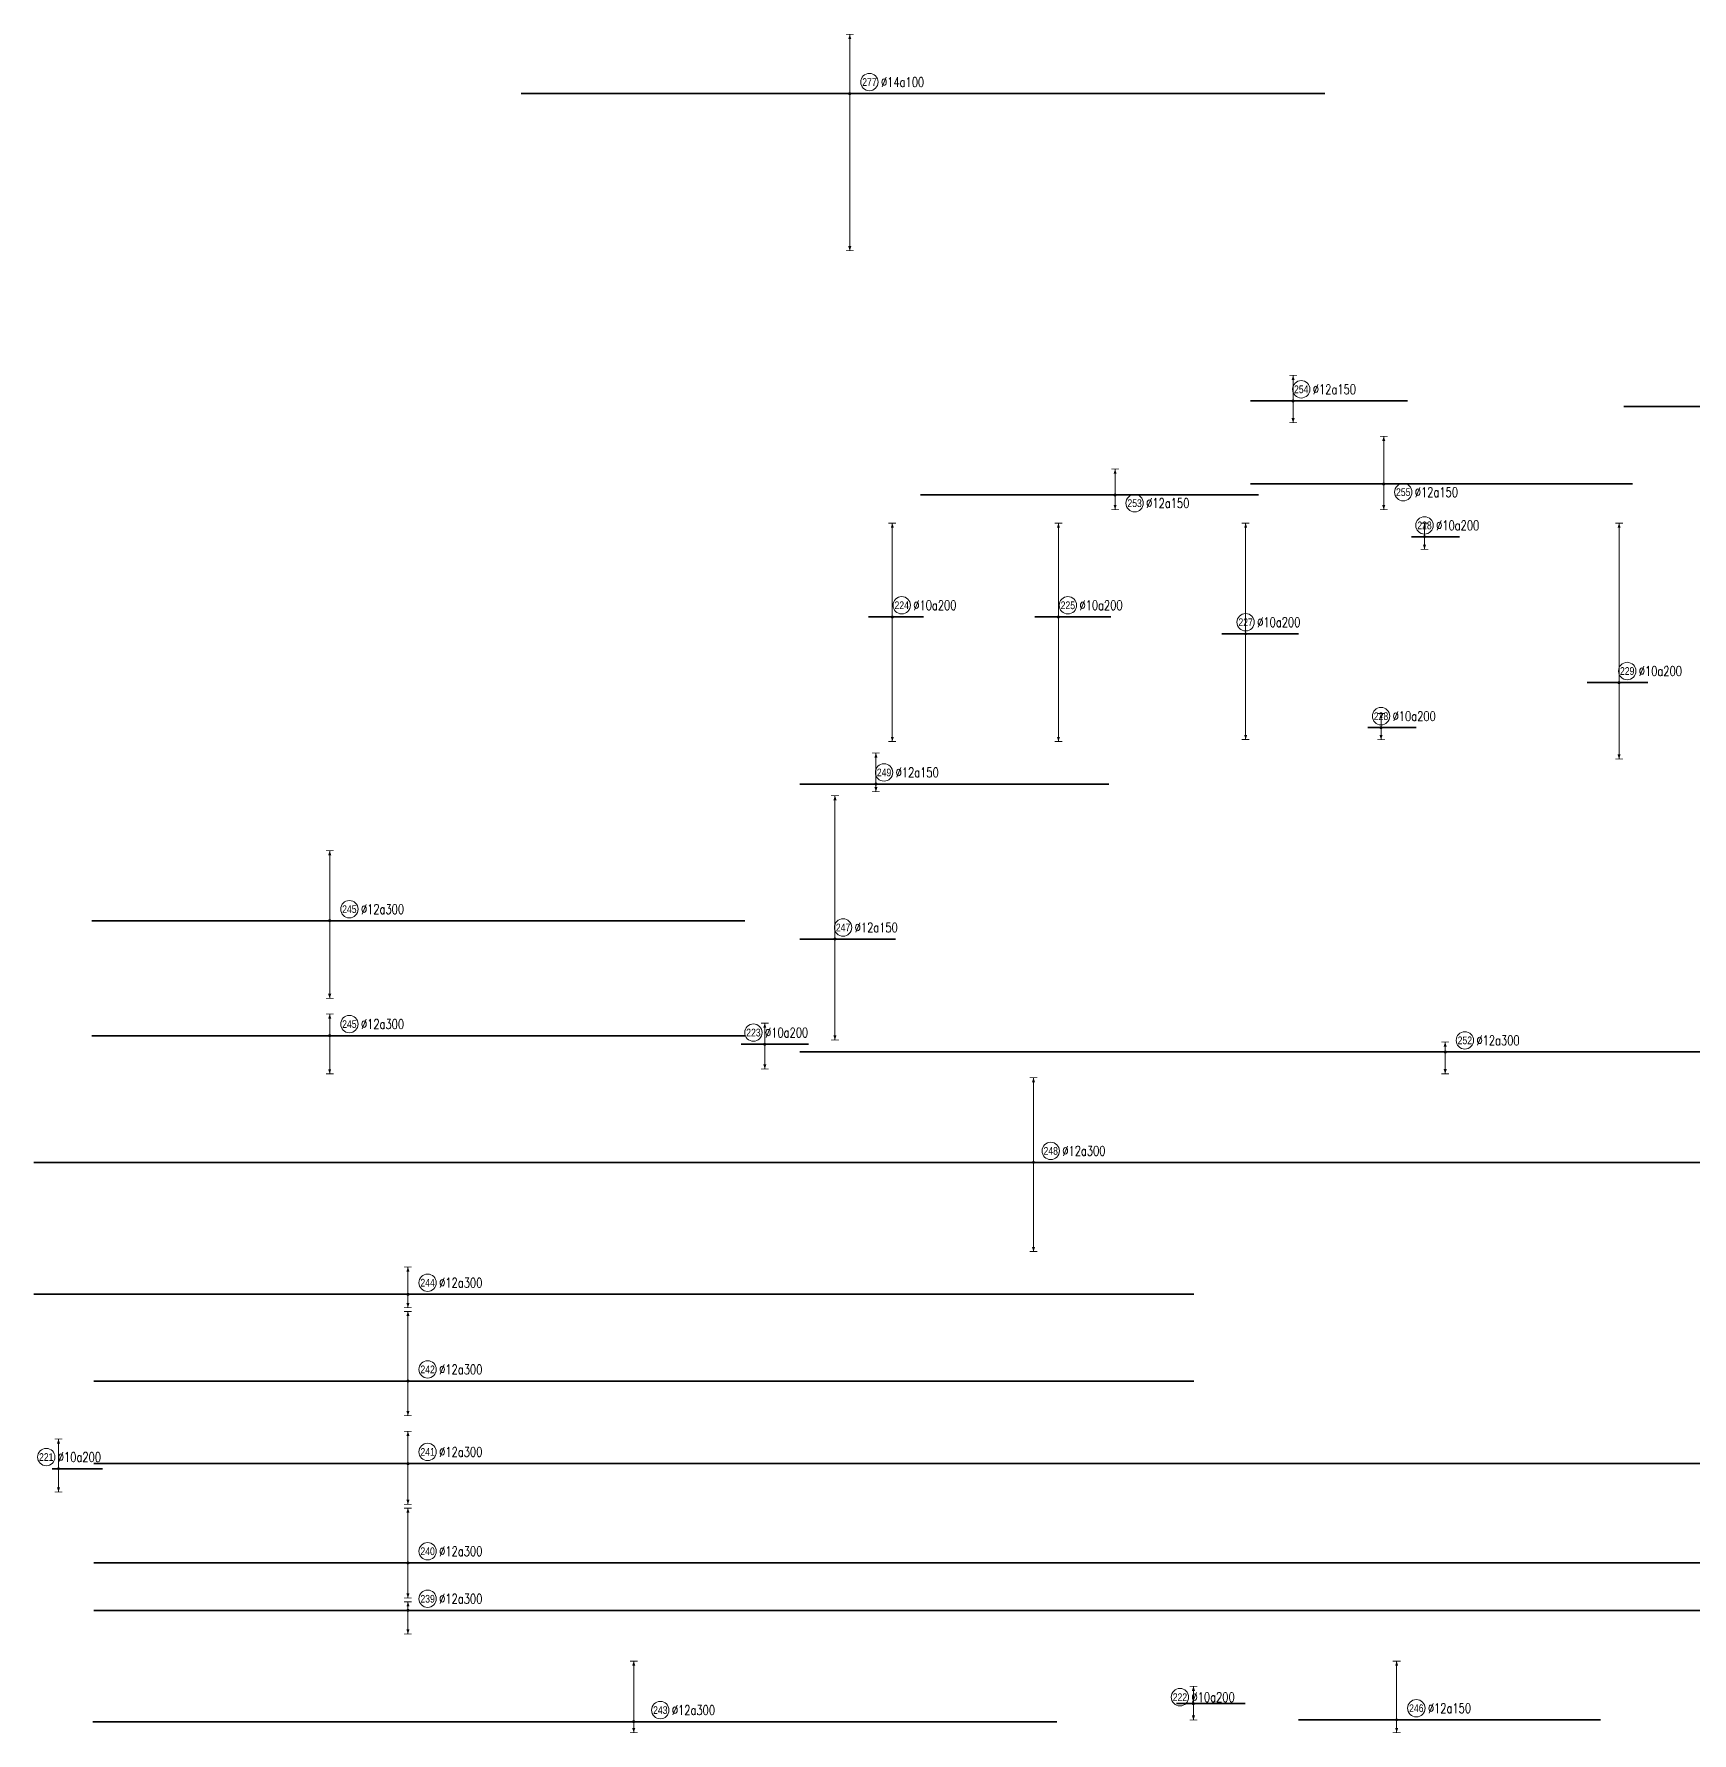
# Model space of a CAD drawing. Header units: millimetres. Extents: x -247377 to 927516, y -864259 to 155594.
# Drawn here: x 339370 to 425197, y 980 to 88920 of the extents above; entities that cross this region are included whole.
import ezdxf
from ezdxf.enums import TextEntityAlignment as Align

# ---------------------------------------------------------------- set-up
doc = ezdxf.new("R2010")
doc.units = ezdxf.units.MM
doc.header["$MEASUREMENT"] = 0
for name, color, linetype, lineweight in [('NDC_S_DIM', 1, 'Continuous', 15), ('NDC_S_REBAR', 4, 'Continuous', 35), ('NDC_S_VN TEXT', 7, 'Continuous', 20)]:
    doc.layers.add(name, color=color, linetype=linetype, lineweight=lineweight)
doc.styles.add('ARIAL', font='arial.ttf', dxfattribs={"width": 0.8})
doc.styles.add('NDC_EN TXT', font='romans.shx', dxfattribs={"width": 0.8})

# ---------------------------------------------------------------- blocks, each defined once
blk = doc.blocks.new('*U466')
h = blk.add_hatch(color=6)
edge = h.paths.add_edge_path()
edge.add_arc((-2.99, 0), 0.3, 0, 360)
at = {"layer": 'NDC_S_DIM', "color": 8}
for q in [(-2.99, 6.69), (-2.99, -3.81)]:
    blk.add_line((-2.99, 0), q, dxfattribs=at)
for points in [[(-3.99, 6.69, 0.2, 0.2, 0), (-1.99, 6.69, 0, 0, 0)], [(-3.99, -3.81, 0.2, 0.2, 0), (-1.99, -3.81, 0, 0, 0)]]:
    blk.add_lwpolyline(points, format="xyseb", dxfattribs=at)
at = {"layer": 'NDC_S_DIM', "color": 6}
blk.add_circle((-2.99, 0), 0.3, dxfattribs=at)
at = {"layer": 'NDC_S_DIM'}
blk.add_circle((2.06, -2.13), 2.25, dxfattribs=at)
at = {"layer": 'NDC_S_DIM', "color": 8}
for points in [[(-3.39, 5.49), (-2.99, 6.69), (-2.59, 5.49)], [(-3.39, -2.61), (-2.99, -3.81), (-2.59, -2.61)]]:
    blk.add_solid(points, dxfattribs=at)
at = {"layer": 'NDC_S_REBAR'}
for p, q in [((0, 0), (-53.36, 0)), ((-53.36, 0), (-53.36, 0)), ((0, 0), (34.14, 0)), ((34.14, 0), (34.14, 0)), ((34.14, 0), (34.14, 0)), ((-53.36, 0), (-53.36, 0))]:
    blk.add_line(p, q, dxfattribs=at)
at = {"layer": 'NDC_S_VN TEXT', "style": 'ARIAL', "width": 0.8}
blk.add_attdef('KHT', text='', height=2, dxfattribs=at).set_placement((2.06, -2.13), align=Align.MIDDLE_CENTER)
at = {"layer": 'NDC_S_VN TEXT', "color": 3, "style": 'NDC_EN TXT', "width": 0.75}
blk.add_attdef('DKT', (5.06, -3.38), '', height=2.5, dxfattribs=at)
blk = doc.blocks.new('*U460')
h = blk.add_hatch(color=6)
edge = h.paths.add_edge_path()
edge.add_arc((-2.99, 0), 0.3, 0, 360)
at = {"layer": 'NDC_S_DIM', "color": 8}
for q in [(-2.99, 12.35), (-2.99, -6.65)]:
    blk.add_line((-2.99, 0), q, dxfattribs=at)
for points in [[(-3.99, 12.35, 0.2, 0.2, 0), (-1.99, 12.35, 0, 0, 0)], [(-3.99, -6.65, 0.2, 0.2, 0), (-1.99, -6.65, 0, 0, 0)]]:
    blk.add_lwpolyline(points, format="xyseb", dxfattribs=at)
at = {"layer": 'NDC_S_DIM', "color": 6}
blk.add_circle((-2.99, 0), 0.3, dxfattribs=at)
at = {"layer": 'NDC_S_DIM'}
blk.add_circle((2.06, -2.13), 2.25, dxfattribs=at)
at = {"layer": 'NDC_S_DIM', "color": 8}
for points in [[(-3.39, 11.15), (-2.99, 12.35), (-2.59, 11.15)], [(-3.39, -5.45), (-2.99, -6.65), (-2.59, -5.45)]]:
    blk.add_solid(points, dxfattribs=at)
at = {"layer": 'NDC_S_REBAR'}
for p, q in [((0, 0), (-37.48, 0)), ((-37.48, 0), (-37.48, 0)), ((0, 0), (61.37, 0)), ((61.37, 0), (61.37, 0)), ((61.37, 0), (61.37, 0)), ((-37.48, 0), (-37.48, 0))]:
    blk.add_line(p, q, dxfattribs=at)
at = {"layer": 'NDC_S_VN TEXT', "style": 'ARIAL', "width": 0.8}
blk.add_attdef('KHT', text='', height=2, dxfattribs=at).set_placement((2.06, -2.13), align=Align.MIDDLE_CENTER)
at = {"layer": 'NDC_S_VN TEXT', "color": 3, "style": 'NDC_EN TXT', "width": 0.75}
blk.add_attdef('DKT', (5.06, -3.38), '', height=2.5, dxfattribs=at)
blk = doc.blocks.new('*U459')
h = blk.add_hatch(color=6)
edge = h.paths.add_edge_path()
edge.add_arc((0, 0), 0.3, 0, 360)
at = {"layer": 'NDC_S_DIM', "color": 8}
for q in [(0, 6.61), (0, -5.64)]:
    blk.add_line((0, 0), q, dxfattribs=at)
for points in [[(-1, 6.61, 0.2, 0.2, 0), (1, 6.61, 0, 0, 0)], [(-1, -5.64, 0.2, 0.2, 0), (1, -5.64, 0, 0, 0)]]:
    blk.add_lwpolyline(points, format="xyseb", dxfattribs=at)
at = {"layer": 'NDC_S_DIM'}
blk.add_circle((2.1, 3), 2.25, dxfattribs=at)
at = {"layer": 'NDC_S_DIM', "color": 6}
blk.add_circle((0, 0), 0.3, dxfattribs=at)
at = {"layer": 'NDC_S_DIM', "color": 8}
for points in [[(-0.4, 5.41), (0, 6.61), (0.4, 5.41)], [(-0.4, -4.44), (0, -5.64), (0.4, -4.44)]]:
    blk.add_solid(points, dxfattribs=at)
at = {"layer": 'NDC_S_REBAR'}
for p, q in [((0, 0), (-11.04, 0)), ((-11.04, 0), (-11.04, 0)), ((0, 0), (29.61, 0)), ((29.61, 0), (29.61, 0)), ((29.61, 0), (29.61, 0)), ((-11.04, 0), (-11.04, 0))]:
    blk.add_line(p, q, dxfattribs=at)
at = {"layer": 'NDC_S_VN TEXT', "style": 'ARIAL', "width": 0.8}
blk.add_attdef('KHT', text='', height=2, dxfattribs=at).set_placement((2.1, 3), align=Align.MIDDLE_CENTER)
at = {"layer": 'NDC_S_VN TEXT', "color": 3, "style": 'NDC_EN TXT', "width": 0.75}
blk.add_attdef('DKT', (5.1, 1.75), '', height=2.5, dxfattribs=at)
blk = doc.blocks.new('*U457')
h = blk.add_hatch(color=6)
edge = h.paths.add_edge_path()
edge.add_arc((-7.39, 0), 0.3, 0, 360)
at = {"layer": 'NDC_S_DIM', "color": 8}
for q in [(-7.39, 7.69), (-7.39, -6.06)]:
    blk.add_line((-7.39, 0), q, dxfattribs=at)
for points in [[(-8.39, 7.69, 0.2, 0.2, 0), (-6.39, 7.69, 0, 0, 0)], [(-8.39, -6.06, 0.2, 0.2, 0), (-6.39, -6.06, 0, 0, 0)]]:
    blk.add_lwpolyline(points, format="xyseb", dxfattribs=at)
at = {"layer": 'NDC_S_DIM'}
blk.add_circle((-10.56, 3.01), 2.25, dxfattribs=at)
at = {"layer": 'NDC_S_DIM', "color": 6}
blk.add_circle((-7.39, 0), 0.3, dxfattribs=at)
at = {"layer": 'NDC_S_DIM', "color": 8}
for points in [[(-7.79, 6.49), (-7.39, 7.69), (-6.99, 6.49)], [(-7.79, -4.86), (-7.39, -6.06), (-6.99, -4.86)]]:
    blk.add_solid(points, dxfattribs=at)
at = {"layer": 'NDC_S_REBAR'}
for p, q in [((0, 0), (-8.99, 0)), ((-8.99, 0), (-8.99, 0)), ((0, 0), (3.96, 0)), ((3.96, 0), (3.96, 0)), ((3.96, 0), (3.96, 0)), ((-8.99, 0), (-8.99, 0))]:
    blk.add_line(p, q, dxfattribs=at)
at = {"layer": 'NDC_S_VN TEXT', "style": 'ARIAL', "width": 0.8}
blk.add_attdef('KHT', text='', height=2, dxfattribs=at).set_placement((-10.56, 3.01), align=Align.MIDDLE_CENTER)
at = {"layer": 'NDC_S_VN TEXT', "color": 3, "style": 'NDC_EN TXT', "width": 0.75}
blk.add_attdef('DKT', (-7.56, 1.76), '', height=2.5, dxfattribs=at)
blk = doc.blocks.new('*U711')
h = blk.add_hatch(color=6)
edge = h.paths.add_edge_path()
edge.add_arc((-2.99, 0), 0.3, 0, 360)
at = {"layer": 'NDC_S_DIM', "color": 8}
for q in [(-2.99, 15.34), (-2.99, -40.66)]:
    blk.add_line((-2.99, 0), q, dxfattribs=at)
for points in [[(-3.99, 15.34, 0.2, 0.2, 0), (-1.99, 15.34, 0, 0, 0)], [(-3.99, -40.66, 0.2, 0.2, 0), (-1.99, -40.66, 0, 0, 0)]]:
    blk.add_lwpolyline(points, format="xyseb", dxfattribs=at)
at = {"layer": 'NDC_S_DIM'}
blk.add_circle((2.1, 3), 2.25, dxfattribs=at)
at = {"layer": 'NDC_S_DIM', "color": 6}
blk.add_circle((-2.99, 0), 0.3, dxfattribs=at)
at = {"layer": 'NDC_S_DIM', "color": 8}
for points in [[(-3.39, 14.14), (-2.99, 15.34), (-2.59, 14.14)], [(-3.39, -39.46), (-2.99, -40.66), (-2.59, -39.46)]]:
    blk.add_solid(points, dxfattribs=at)
at = {"layer": 'NDC_S_REBAR'}
for p, q in [((0, 0), (-88.03, 0)), ((-88.03, 0), (-88.03, 0)), ((0, 0), (119.97, 0)), ((119.97, 0), (119.97, 0)), ((119.97, 0), (119.97, 0)), ((-88.03, 0), (-88.03, 0))]:
    blk.add_line(p, q, dxfattribs=at)
at = {"layer": 'NDC_S_VN TEXT', "style": 'ARIAL', "width": 0.8}
blk.add_attdef('KHT', text='', height=2, dxfattribs=at).set_placement((2.1, 3), align=Align.MIDDLE_CENTER)
at = {"layer": 'NDC_S_VN TEXT', "color": 3, "style": 'NDC_EN TXT', "width": 0.75}
blk.add_attdef('DKT', (5.1, 1.75), '', height=2.5, dxfattribs=at)
blk = doc.blocks.new('*U741')
h = blk.add_hatch(color=6)
edge = h.paths.add_edge_path()
edge.add_arc((-2.99, 0), 0.3, 0, 360)
at = {"layer": 'NDC_S_DIM', "color": 8}
for q in [(-2.99, 7.82), (-2.99, -23.18)]:
    blk.add_line((-2.99, 0), q, dxfattribs=at)
for points in [[(-3.99, 7.82, 0.2, 0.2, 0), (-1.99, 7.82, 0, 0, 0)], [(-3.99, -23.18, 0.2, 0.2, 0), (-1.99, -23.18, 0, 0, 0)]]:
    blk.add_lwpolyline(points, format="xyseb", dxfattribs=at)
at = {"layer": 'NDC_S_DIM'}
blk.add_circle((2.1, 3), 2.25, dxfattribs=at)
at = {"layer": 'NDC_S_DIM', "color": 6}
blk.add_circle((-2.99, 0), 0.3, dxfattribs=at)
at = {"layer": 'NDC_S_DIM', "color": 8}
for points in [[(-3.39, 6.62), (-2.99, 7.82), (-2.59, 6.62)], [(-3.39, -21.98), (-2.99, -23.18), (-2.59, -21.98)]]:
    blk.add_solid(points, dxfattribs=at)
at = {"layer": 'NDC_S_REBAR'}
for p, q in [((0, 0), (-127.81, 0)), ((-127.81, 0), (-127.81, 0)), ((0, 0), (443.4, 0)), ((443.4, 0), (443.4, 0)), ((-127.81, 0), (-127.81, 0)), ((443.4, 0), (443.4, 0))]:
    blk.add_line(p, q, dxfattribs=at)
at = {"layer": 'NDC_S_VN TEXT', "style": 'ARIAL', "width": 0.8}
blk.add_attdef('KHT', text='', height=2, dxfattribs=at).set_placement((2.1, 3), align=Align.MIDDLE_CENTER)
at = {"layer": 'NDC_S_VN TEXT', "color": 3, "style": 'NDC_EN TXT', "width": 0.75}
blk.add_attdef('DKT', (5.1, 1.75), '', height=2.5, dxfattribs=at)
blk = doc.blocks.new('*U761')
h = blk.add_hatch(color=6)
edge = h.paths.add_edge_path()
edge.add_arc((0, 0), 0.3, 0, 360)
at = {"layer": 'NDC_S_DIM', "color": 8}
for q in [(0, 8.02), (0, -1.98)]:
    blk.add_line((0, 0), q, dxfattribs=at)
for points in [[(-1, 8.02, 0.2, 0.2, 0), (1, 8.02, 0, 0, 0)], [(-1, -1.98, 0.2, 0.2, 0), (1, -1.98, 0, 0, 0)]]:
    blk.add_lwpolyline(points, format="xyseb", dxfattribs=at)
at = {"layer": 'NDC_S_DIM'}
blk.add_circle((2.1, 3), 2.25, dxfattribs=at)
at = {"layer": 'NDC_S_DIM', "color": 6}
blk.add_circle((0, 0), 0.3, dxfattribs=at)
at = {"layer": 'NDC_S_DIM', "color": 8}
for points in [[(-0.4, 6.82), (0, 8.02), (0.4, 6.82)], [(-0.4, -0.78), (0, -1.98), (0.4, -0.78)]]:
    blk.add_solid(points, dxfattribs=at)
at = {"layer": 'NDC_S_REBAR'}
for p, q in [((0, 0), (-19.66, 0)), ((-19.66, 0), (-19.66, 0)), ((0, 0), (60.29, 0)), ((60.29, 0), (60.29, 0)), ((60.29, 0), (60.29, 0)), ((-19.66, 0), (-19.66, 0))]:
    blk.add_line(p, q, dxfattribs=at)
at = {"layer": 'NDC_S_VN TEXT', "style": 'ARIAL', "width": 0.8}
blk.add_attdef('KHT', text='', height=2, dxfattribs=at).set_placement((2.1, 3), align=Align.MIDDLE_CENTER)
at = {"layer": 'NDC_S_VN TEXT', "color": 3, "style": 'NDC_EN TXT', "width": 0.75}
blk.add_attdef('DKT', (5.1, 1.75), '', height=2.5, dxfattribs=at)
blk = doc.blocks.new('*U762')
h = blk.add_hatch(color=6)
edge = h.paths.add_edge_path()
edge.add_arc((0, 0), 0.3, 0, 360)
at = {"layer": 'NDC_S_DIM', "color": 8}
for q in [(0, 37.14), (0, -26.11)]:
    blk.add_line((0, 0), q, dxfattribs=at)
for points in [[(-1, 37.14, 0.2, 0.2, 0), (1, 37.14, 0, 0, 0)], [(-1, -26.11, 0.2, 0.2, 0), (1, -26.11, 0, 0, 0)]]:
    blk.add_lwpolyline(points, format="xyseb", dxfattribs=at)
at = {"layer": 'NDC_S_DIM'}
blk.add_circle((2.1, 3), 2.25, dxfattribs=at)
at = {"layer": 'NDC_S_DIM', "color": 6}
blk.add_circle((0, 0), 0.3, dxfattribs=at)
at = {"layer": 'NDC_S_DIM', "color": 8}
for points in [[(-0.4, 35.94), (0, 37.14), (0.4, 35.94)], [(-0.4, -24.91), (0, -26.11), (0.4, -24.91)]]:
    blk.add_solid(points, dxfattribs=at)
at = {"layer": 'NDC_S_REBAR'}
for p, q in [((0, 0), (-9.06, 0)), ((-9.06, 0), (-9.06, 0)), ((0, 0), (15.64, 0)), ((15.64, 0), (15.64, 0)), ((15.64, 0), (15.64, 0)), ((-9.06, 0), (-9.06, 0))]:
    blk.add_line(p, q, dxfattribs=at)
at = {"layer": 'NDC_S_VN TEXT', "style": 'ARIAL', "width": 0.8}
blk.add_attdef('KHT', text='', height=2, dxfattribs=at).set_placement((2.1, 3), align=Align.MIDDLE_CENTER)
at = {"layer": 'NDC_S_VN TEXT', "color": 3, "style": 'NDC_EN TXT', "width": 0.75}
blk.add_attdef('DKT', (5.1, 1.75), '', height=2.5, dxfattribs=at)
blk = doc.blocks.new('*U760')
h = blk.add_hatch(color=6)
edge = h.paths.add_edge_path()
edge.add_arc((0, 0), 0.3, 0, 360)
at = {"layer": 'NDC_S_DIM', "color": 8}
for q in [(0, 41.26), (0, -19.74)]:
    blk.add_line((0, 0), q, dxfattribs=at)
for points in [[(-1, 41.26, 0.2, 0.2, 0), (1, 41.26, 0, 0, 0)], [(-1, -19.74, 0.2, 0.2, 0), (1, -19.74, 0, 0, 0)]]:
    blk.add_lwpolyline(points, format="xyseb", dxfattribs=at)
at = {"layer": 'NDC_S_DIM'}
blk.add_circle((2.1, 3), 2.25, dxfattribs=at)
at = {"layer": 'NDC_S_DIM', "color": 6}
blk.add_circle((0, 0), 0.3, dxfattribs=at)
at = {"layer": 'NDC_S_DIM', "color": 8}
for points in [[(-0.4, 40.06), (0, 41.26), (0.4, 40.06)], [(-0.4, -18.54), (0, -19.74), (0.4, -18.54)]]:
    blk.add_solid(points, dxfattribs=at)
at = {"layer": 'NDC_S_REBAR'}
for p, q in [((0, 0), (-8.25, 0)), ((-8.25, 0), (-8.25, 0)), ((0, 0), (7.45, 0)), ((7.45, 0), (7.45, 0)), ((7.45, 0), (7.45, 0)), ((-8.25, 0), (-8.25, 0))]:
    blk.add_line(p, q, dxfattribs=at)
at = {"layer": 'NDC_S_VN TEXT', "style": 'ARIAL', "width": 0.8}
blk.add_attdef('KHT', text='', height=2, dxfattribs=at).set_placement((2.1, 3), align=Align.MIDDLE_CENTER)
at = {"layer": 'NDC_S_VN TEXT', "color": 3, "style": 'NDC_EN TXT', "width": 0.75}
blk.add_attdef('DKT', (5.1, 1.75), '', height=2.5, dxfattribs=at)
blk = doc.blocks.new('*U759')
h = blk.add_hatch(color=6)
edge = h.paths.add_edge_path()
edge.add_arc((0.3, 0), 0.3, 0, 360)
at = {"layer": 'NDC_S_DIM', "color": 8}
for q in [(0.3, 28.64), (0.3, -27.36)]:
    blk.add_line((0.3, 0), q, dxfattribs=at)
for points in [[(-0.7, 28.64, 0.2, 0.2, 0), (1.3, 28.64, 0, 0, 0)], [(-0.7, -27.36, 0.2, 0.2, 0), (1.3, -27.36, 0, 0, 0)]]:
    blk.add_lwpolyline(points, format="xyseb", dxfattribs=at)
at = {"layer": 'NDC_S_DIM'}
blk.add_circle((0.3, 3), 2.25, dxfattribs=at)
at = {"layer": 'NDC_S_DIM', "color": 6}
blk.add_circle((0.3, 0), 0.3, dxfattribs=at)
at = {"layer": 'NDC_S_DIM', "color": 8}
for points in [[(-0.1, 27.44), (0.3, 28.64), (0.7, 27.44)], [(-0.1, -26.16), (0.3, -27.36), (0.7, -26.16)]]:
    blk.add_solid(points, dxfattribs=at)
at = {"layer": 'NDC_S_REBAR'}
for p, q in [((0, 0), (-5.85, 0)), ((-5.85, 0), (-5.85, 0)), ((0, 0), (13.95, 0)), ((13.95, 0), (13.95, 0)), ((13.95, 0), (13.95, 0)), ((-5.85, 0), (-5.85, 0))]:
    blk.add_line(p, q, dxfattribs=at)
at = {"layer": 'NDC_S_VN TEXT', "style": 'ARIAL', "width": 0.8}
blk.add_attdef('KHT', text='', height=2, dxfattribs=at).set_placement((0.3, 3), align=Align.MIDDLE_CENTER)
at = {"layer": 'NDC_S_VN TEXT', "color": 3, "style": 'NDC_EN TXT', "width": 0.75}
blk.add_attdef('DKT', (3.3, 1.75), '', height=2.5, dxfattribs=at)
blk = doc.blocks.new('*U758')
h = blk.add_hatch(color=6)
edge = h.paths.add_edge_path()
edge.add_arc((0.3, 0), 0.3, 0, 360)
at = {"layer": 'NDC_S_DIM', "color": 8}
for q in [(0.3, 3.63), (0.3, -3.12)]:
    blk.add_line((0.3, 0), q, dxfattribs=at)
for points in [[(-0.7, 3.63, 0.2, 0.2, 0), (1.3, 3.63, 0, 0, 0)], [(-0.7, -3.12, 0.2, 0.2, 0), (1.3, -3.12, 0, 0, 0)]]:
    blk.add_lwpolyline(points, format="xyseb", dxfattribs=at)
at = {"layer": 'NDC_S_DIM'}
blk.add_circle((0.3, 2.94), 2.25, dxfattribs=at)
at = {"layer": 'NDC_S_DIM', "color": 6}
blk.add_circle((0.3, 0), 0.3, dxfattribs=at)
at = {"layer": 'NDC_S_DIM', "color": 8}
for points in [[(-0.1, 2.43), (0.3, 3.63), (0.7, 2.43)], [(-0.1, -1.92), (0.3, -3.12), (0.7, -1.92)]]:
    blk.add_solid(points, dxfattribs=at)
at = {"layer": 'NDC_S_REBAR'}
for p, q in [((0, 0), (-3.1, 0)), ((-3.1, 0), (-3.1, 0)), ((0, 0), (9.35, 0)), ((9.35, 0), (9.35, 0)), ((9.35, 0), (9.35, 0)), ((-3.1, 0), (-3.1, 0))]:
    blk.add_line(p, q, dxfattribs=at)
at = {"layer": 'NDC_S_VN TEXT', "style": 'ARIAL', "width": 0.8}
blk.add_attdef('KHT', text='', height=2, dxfattribs=at).set_placement((0.3, 2.94), align=Align.MIDDLE_CENTER)
at = {"layer": 'NDC_S_VN TEXT', "color": 3, "style": 'NDC_EN TXT', "width": 0.75}
blk.add_attdef('DKT', (3.3, 1.69), '', height=2.5, dxfattribs=at)
blk = doc.blocks.new('*U757')
h = blk.add_hatch(color=6)
edge = h.paths.add_edge_path()
edge.add_arc((0.3, 0), 0.3, 0, 360)
at = {"layer": 'NDC_S_DIM', "color": 8}
for q in [(0.3, 24.25), (0.3, -32.25)]:
    blk.add_line((0.3, 0), q, dxfattribs=at)
for points in [[(-0.7, 24.25, 0.2, 0.2, 0), (1.3, 24.25, 0, 0, 0)], [(-0.7, -32.25, 0.2, 0.2, 0), (1.3, -32.25, 0, 0, 0)]]:
    blk.add_lwpolyline(points, format="xyseb", dxfattribs=at)
at = {"layer": 'NDC_S_DIM'}
blk.add_circle((2.74, 3), 2.25, dxfattribs=at)
at = {"layer": 'NDC_S_DIM', "color": 6}
blk.add_circle((0.3, 0), 0.3, dxfattribs=at)
at = {"layer": 'NDC_S_DIM', "color": 8}
for points in [[(-0.1, 23.05), (0.3, 24.25), (0.7, 23.05)], [(-0.1, -31.05), (0.3, -32.25), (0.7, -31.05)]]:
    blk.add_solid(points, dxfattribs=at)
at = {"layer": 'NDC_S_REBAR'}
for p, q in [((0, 0), (-5.85, 0)), ((-5.85, 0), (-5.85, 0)), ((0, 0), (13.85, 0)), ((13.85, 0), (13.85, 0)), ((13.85, 0), (13.85, 0)), ((-5.85, 0), (-5.85, 0))]:
    blk.add_line(p, q, dxfattribs=at)
at = {"layer": 'NDC_S_VN TEXT', "style": 'ARIAL', "width": 0.8}
blk.add_attdef('KHT', text='', height=2, dxfattribs=at).set_placement((2.74, 3), align=Align.MIDDLE_CENTER)
at = {"layer": 'NDC_S_VN TEXT', "color": 3, "style": 'NDC_EN TXT', "width": 0.75}
blk.add_attdef('DKT', (5.74, 1.75), '', height=2.5, dxfattribs=at)
blk = doc.blocks.new('*U756')
h = blk.add_hatch(color=6)
edge = h.paths.add_edge_path()
edge.add_arc((0.3, 0), 0.3, 0, 360)
at = {"layer": 'NDC_S_DIM', "color": 8}
for q in [(0.3, 24.25), (0.3, -32.25)]:
    blk.add_line((0.3, 0), q, dxfattribs=at)
for points in [[(-0.7, 24.25, 0.2, 0.2, 0), (1.3, 24.25, 0, 0, 0)], [(-0.7, -32.25, 0.2, 0.2, 0), (1.3, -32.25, 0, 0, 0)]]:
    blk.add_lwpolyline(points, format="xyseb", dxfattribs=at)
at = {"layer": 'NDC_S_DIM'}
blk.add_circle((2.74, 3), 2.25, dxfattribs=at)
at = {"layer": 'NDC_S_DIM', "color": 6}
blk.add_circle((0.3, 0), 0.3, dxfattribs=at)
at = {"layer": 'NDC_S_DIM', "color": 8}
for points in [[(-0.1, 23.05), (0.3, 24.25), (0.7, 23.05)], [(-0.1, -31.05), (0.3, -32.25), (0.7, -31.05)]]:
    blk.add_solid(points, dxfattribs=at)
at = {"layer": 'NDC_S_REBAR'}
for p, q in [((0, 0), (-5.85, 0)), ((-5.85, 0), (-5.85, 0)), ((0, 0), (8.35, 0)), ((8.35, 0), (8.35, 0)), ((8.35, 0), (8.35, 0)), ((-5.85, 0), (-5.85, 0))]:
    blk.add_line(p, q, dxfattribs=at)
at = {"layer": 'NDC_S_VN TEXT', "style": 'ARIAL', "width": 0.8}
blk.add_attdef('KHT', text='', height=2, dxfattribs=at).set_placement((2.74, 3), align=Align.MIDDLE_CENTER)
at = {"layer": 'NDC_S_VN TEXT', "color": 3, "style": 'NDC_EN TXT', "width": 0.75}
blk.add_attdef('DKT', (5.74, 1.75), '', height=2.5, dxfattribs=at)
blk = doc.blocks.new('*U755')
h = blk.add_hatch(color=6)
edge = h.paths.add_edge_path()
edge.add_arc((0.3, 0), 0.3, 0, 360)
at = {"layer": 'NDC_S_DIM', "color": 8}
for q in [(0.3, 3.51), (0.3, -3.24)]:
    blk.add_line((0.3, 0), q, dxfattribs=at)
for points in [[(-0.7, 3.51, 0.2, 0.2, 0), (1.3, 3.51, 0, 0, 0)], [(-0.7, -3.24, 0.2, 0.2, 0), (1.3, -3.24, 0, 0, 0)]]:
    blk.add_lwpolyline(points, format="xyseb", dxfattribs=at)
at = {"layer": 'NDC_S_DIM'}
blk.add_circle((0.3, 2.94), 2.25, dxfattribs=at)
at = {"layer": 'NDC_S_DIM', "color": 6}
blk.add_circle((0.3, 0), 0.3, dxfattribs=at)
at = {"layer": 'NDC_S_DIM', "color": 8}
for points in [[(-0.1, 2.31), (0.3, 3.51), (0.7, 2.31)], [(-0.1, -2.04), (0.3, -3.24), (0.7, -2.04)]]:
    blk.add_solid(points, dxfattribs=at)
at = {"layer": 'NDC_S_REBAR'}
for p, q in [((0, 0), (-3.1, 0)), ((-3.1, 0), (-3.1, 0)), ((0, 0), (9.35, 0)), ((9.35, 0), (9.35, 0)), ((9.35, 0), (9.35, 0)), ((-3.1, 0), (-3.1, 0))]:
    blk.add_line(p, q, dxfattribs=at)
at = {"layer": 'NDC_S_VN TEXT', "style": 'ARIAL', "width": 0.8}
blk.add_attdef('KHT', text='', height=2, dxfattribs=at).set_placement((0.3, 2.94), align=Align.MIDDLE_CENTER)
at = {"layer": 'NDC_S_VN TEXT', "color": 3, "style": 'NDC_EN TXT', "width": 0.75}
blk.add_attdef('DKT', (3.3, 1.69), '', height=2.5, dxfattribs=at)
blk = doc.blocks.new('*U763')
h = blk.add_hatch(color=6)
edge = h.paths.add_edge_path()
edge.add_arc((-2.99, 0), 0.3, 0, 360)
at = {"layer": 'NDC_S_DIM', "color": 8}
for q in [(-2.99, 18.15), (-2.99, -20.1)]:
    blk.add_line((-2.99, 0), q, dxfattribs=at)
for points in [[(-3.99, 18.15, 0.2, 0.2, 0), (-1.99, 18.15, 0, 0, 0)], [(-3.99, -20.1, 0.2, 0.2, 0), (-1.99, -20.1, 0, 0, 0)]]:
    blk.add_lwpolyline(points, format="xyseb", dxfattribs=at)
at = {"layer": 'NDC_S_DIM'}
blk.add_circle((2.1, 3), 2.25, dxfattribs=at)
at = {"layer": 'NDC_S_DIM', "color": 6}
blk.add_circle((-2.99, 0), 0.3, dxfattribs=at)
at = {"layer": 'NDC_S_DIM', "color": 8}
for points in [[(-3.39, 16.95), (-2.99, 18.15), (-2.59, 16.95)], [(-3.39, -18.9), (-2.99, -20.1), (-2.59, -18.9)]]:
    blk.add_solid(points, dxfattribs=at)
at = {"layer": 'NDC_S_REBAR'}
for p, q in [((0, 0), (-64.53, 0)), ((-64.53, 0), (-64.53, 0)), ((0, 0), (104.42, 0)), ((104.42, 0), (104.42, 0)), ((104.42, 0), (104.42, 0)), ((-64.53, 0), (-64.53, 0))]:
    blk.add_line(p, q, dxfattribs=at)
at = {"layer": 'NDC_S_VN TEXT', "style": 'ARIAL', "width": 0.8}
blk.add_attdef('KHT', text='', height=2, dxfattribs=at).set_placement((2.1, 3), align=Align.MIDDLE_CENTER)
at = {"layer": 'NDC_S_VN TEXT', "color": 3, "style": 'NDC_EN TXT', "width": 0.75}
blk.add_attdef('DKT', (5.1, 1.75), '', height=2.5, dxfattribs=at)
blk = doc.blocks.new('*U764')
h = blk.add_hatch(color=6)
edge = h.paths.add_edge_path()
edge.add_arc((-2.99, 0), 0.3, 0, 360)
at = {"layer": 'NDC_S_DIM', "color": 8}
for q in [(-2.99, 5.64), (-2.99, -9.86)]:
    blk.add_line((-2.99, 0), q, dxfattribs=at)
for points in [[(-3.99, 5.64, 0.2, 0.2, 0), (-1.99, 5.64, 0, 0, 0)], [(-3.99, -9.86, 0.2, 0.2, 0), (-1.99, -9.86, 0, 0, 0)]]:
    blk.add_lwpolyline(points, format="xyseb", dxfattribs=at)
at = {"layer": 'NDC_S_DIM'}
blk.add_circle((2.1, 3), 2.25, dxfattribs=at)
at = {"layer": 'NDC_S_DIM', "color": 6}
blk.add_circle((-2.99, 0), 0.3, dxfattribs=at)
at = {"layer": 'NDC_S_DIM', "color": 8}
for points in [[(-3.39, 4.44), (-2.99, 5.64), (-2.59, 4.44)], [(-3.39, -8.66), (-2.99, -9.86), (-2.59, -8.66)]]:
    blk.add_solid(points, dxfattribs=at)
at = {"layer": 'NDC_S_REBAR'}
for p, q in [((0, 0), (-64.53, 0)), ((-64.53, 0), (-64.53, 0)), ((0, 0), (104.42, 0)), ((104.42, 0), (104.42, 0)), ((104.42, 0), (104.42, 0)), ((-64.53, 0), (-64.53, 0))]:
    blk.add_line(p, q, dxfattribs=at)
at = {"layer": 'NDC_S_VN TEXT', "style": 'ARIAL', "width": 0.8}
blk.add_attdef('KHT', text='', height=2, dxfattribs=at).set_placement((2.1, 3), align=Align.MIDDLE_CENTER)
at = {"layer": 'NDC_S_VN TEXT', "color": 3, "style": 'NDC_EN TXT', "width": 0.75}
blk.add_attdef('DKT', (5.1, 1.75), '', height=2.5, dxfattribs=at)
blk = doc.blocks.new('*U765')
h = blk.add_hatch(color=6)
edge = h.paths.add_edge_path()
edge.add_arc((-2.99, 0), 0.3, 0, 360)
at = {"layer": 'NDC_S_DIM', "color": 8}
for q in [(-2.99, 2.59), (-2.99, -5.65)]:
    blk.add_line((-2.99, 0), q, dxfattribs=at)
for points in [[(-3.99, 2.59, 0.2, 0.2, 0), (-1.99, 2.59, 0, 0, 0)], [(-3.99, -5.65, 0.2, 0.2, 0), (-1.99, -5.65, 0, 0, 0)]]:
    blk.add_lwpolyline(points, format="xyseb", dxfattribs=at)
at = {"layer": 'NDC_S_DIM'}
blk.add_circle((2.1, 3), 2.25, dxfattribs=at)
at = {"layer": 'NDC_S_DIM', "color": 6}
blk.add_circle((-2.99, 0), 0.3, dxfattribs=at)
at = {"layer": 'NDC_S_DIM', "color": 8}
for points in [[(-3.39, 1.39), (-2.99, 2.59), (-2.59, 1.39)], [(-3.39, -4.45), (-2.99, -5.65), (-2.59, -4.45)]]:
    blk.add_solid(points, dxfattribs=at)
at = {"layer": 'NDC_S_REBAR'}
for p, q in [((0, 0), (-169.99, 0)), ((-169.99, 0), (-169.99, 0)), ((0, 0), (202.46, 0)), ((202.46, 0), (202.46, 0)), ((202.46, 0), (202.46, 0)), ((-169.99, 0), (-169.99, 0))]:
    blk.add_line(p, q, dxfattribs=at)
at = {"layer": 'NDC_S_VN TEXT', "style": 'ARIAL', "width": 0.8}
blk.add_attdef('KHT', text='', height=2, dxfattribs=at).set_placement((2.1, 3), align=Align.MIDDLE_CENTER)
at = {"layer": 'NDC_S_VN TEXT', "color": 3, "style": 'NDC_EN TXT', "width": 0.75}
blk.add_attdef('DKT', (5.1, 1.75), '', height=2.5, dxfattribs=at)
blk = doc.blocks.new('*U767')
h = blk.add_hatch(color=6)
edge = h.paths.add_edge_path()
edge.add_arc((-22.36, 0), 0.3, 0, 360)
at = {"layer": 'NDC_S_DIM', "color": 8}
for q in [(-22.36, 21.95), (-22.36, -23.05)]:
    blk.add_line((-22.36, 0), q, dxfattribs=at)
for points in [[(-23.36, 21.95, 0.2, 0.2, 0), (-21.36, 21.95, 0, 0, 0)], [(-23.36, -23.05, 0.2, 0.2, 0), (-21.36, -23.05, 0, 0, 0)]]:
    blk.add_lwpolyline(points, format="xyseb", dxfattribs=at)
at = {"layer": 'NDC_S_DIM'}
blk.add_circle((-17.9, 3), 2.25, dxfattribs=at)
at = {"layer": 'NDC_S_DIM', "color": 6}
blk.add_circle((-22.36, 0), 0.3, dxfattribs=at)
at = {"layer": 'NDC_S_DIM', "color": 8}
for points in [[(-22.76, 20.75), (-22.36, 21.95), (-21.96, 20.75)], [(-22.76, -21.85), (-22.36, -23.05), (-21.96, -21.85)]]:
    blk.add_solid(points, dxfattribs=at)
at = {"layer": 'NDC_S_REBAR'}
for p, q in [((0, 0), (-281.06, 0)), ((-281.06, 0), (-281.06, 0)), ((0, 0), (289.65, 0)), ((289.65, 0), (289.65, 0)), ((289.65, 0), (289.65, 0)), ((-281.06, 0), (-281.06, 0))]:
    blk.add_line(p, q, dxfattribs=at)
at = {"layer": 'NDC_S_VN TEXT', "style": 'ARIAL', "width": 0.8}
blk.add_attdef('KHT', text='', height=2, dxfattribs=at).set_placement((-17.9, 3), align=Align.MIDDLE_CENTER)
at = {"layer": 'NDC_S_VN TEXT', "color": 3, "style": 'NDC_EN TXT', "width": 0.75}
blk.add_attdef('DKT', (-14.9, 1.75), '', height=2.5, dxfattribs=at)
blk = doc.blocks.new('*U768')
h = blk.add_hatch(color=6)
edge = h.paths.add_edge_path()
edge.add_arc((-2.99, 0), 0.3, 0, 360)
at = {"layer": 'NDC_S_DIM', "color": 8}
for q in [(-2.99, 7.06), (-2.99, -3.44)]:
    blk.add_line((-2.99, 0), q, dxfattribs=at)
for points in [[(-3.99, 7.06, 0.2, 0.2, 0), (-1.99, 7.06, 0, 0, 0)], [(-3.99, -3.44, 0.2, 0.2, 0), (-1.99, -3.44, 0, 0, 0)]]:
    blk.add_lwpolyline(points, format="xyseb", dxfattribs=at)
at = {"layer": 'NDC_S_DIM'}
blk.add_circle((2.1, 3), 2.25, dxfattribs=at)
at = {"layer": 'NDC_S_DIM', "color": 6}
blk.add_circle((-2.99, 0), 0.3, dxfattribs=at)
at = {"layer": 'NDC_S_DIM', "color": 8}
for points in [[(-3.39, 5.86), (-2.99, 7.06), (-2.59, 5.86)], [(-3.39, -2.24), (-2.99, -3.44), (-2.59, -2.24)]]:
    blk.add_solid(points, dxfattribs=at)
at = {"layer": 'NDC_S_REBAR'}
for p, q in [((0, 0), (-99.78, 0)), ((-99.78, 0), (-99.78, 0)), ((0, 0), (200.42, 0)), ((200.42, 0), (200.42, 0)), ((200.42, 0), (200.42, 0)), ((-99.78, 0), (-99.78, 0))]:
    blk.add_line(p, q, dxfattribs=at)
at = {"layer": 'NDC_S_VN TEXT', "style": 'ARIAL', "width": 0.8}
blk.add_attdef('KHT', text='', height=2, dxfattribs=at).set_placement((2.1, 3), align=Align.MIDDLE_CENTER)
at = {"layer": 'NDC_S_VN TEXT', "color": 3, "style": 'NDC_EN TXT', "width": 0.75}
blk.add_attdef('DKT', (5.1, 1.75), '', height=2.5, dxfattribs=at)
blk = doc.blocks.new('*U769')
h = blk.add_hatch(color=6)
edge = h.paths.add_edge_path()
edge.add_arc((-2.99, 0), 0.3, 0, 360)
at = {"layer": 'NDC_S_DIM', "color": 8}
for q in [(-2.99, 18), (-2.99, -9)]:
    blk.add_line((-2.99, 0), q, dxfattribs=at)
for points in [[(-3.99, 18, 0.2, 0.2, 0), (-1.99, 18, 0, 0, 0)], [(-3.99, -9, 0.2, 0.2, 0), (-1.99, -9, 0, 0, 0)]]:
    blk.add_lwpolyline(points, format="xyseb", dxfattribs=at)
at = {"layer": 'NDC_S_DIM'}
blk.add_circle((2.1, 3), 2.25, dxfattribs=at)
at = {"layer": 'NDC_S_DIM', "color": 6}
blk.add_circle((-2.99, 0), 0.3, dxfattribs=at)
at = {"layer": 'NDC_S_DIM', "color": 8}
for points in [[(-3.39, 16.8), (-2.99, 18), (-2.59, 16.8)], [(-3.39, -7.8), (-2.99, -9), (-2.59, -7.8)]]:
    blk.add_solid(points, dxfattribs=at)
at = {"layer": 'NDC_S_REBAR'}
for p, q in [((0, 0), (-84.28, 0)), ((-84.28, 0), (-84.28, 0)), ((0, 0), (200.42, 0)), ((200.42, 0), (200.42, 0)), ((200.42, 0), (200.42, 0)), ((-84.28, 0), (-84.28, 0))]:
    blk.add_line(p, q, dxfattribs=at)
at = {"layer": 'NDC_S_VN TEXT', "style": 'ARIAL', "width": 0.8}
blk.add_attdef('KHT', text='', height=2, dxfattribs=at).set_placement((2.1, 3), align=Align.MIDDLE_CENTER)
at = {"layer": 'NDC_S_VN TEXT', "color": 3, "style": 'NDC_EN TXT', "width": 0.75}
blk.add_attdef('DKT', (5.1, 1.75), '', height=2.5, dxfattribs=at)
blk = doc.blocks.new('*U770')
h = blk.add_hatch(color=6)
edge = h.paths.add_edge_path()
edge.add_arc((-2.99, 0), 0.3, 0, 360)
at = {"layer": 'NDC_S_DIM', "color": 8}
for q in [(-2.99, 8.36), (-2.99, -10.54)]:
    blk.add_line((-2.99, 0), q, dxfattribs=at)
for points in [[(-3.99, 8.36, 0.2, 0.2, 0), (-1.99, 8.36, 0, 0, 0)], [(-3.99, -10.54, 0.2, 0.2, 0), (-1.99, -10.54, 0, 0, 0)]]:
    blk.add_lwpolyline(points, format="xyseb", dxfattribs=at)
at = {"layer": 'NDC_S_DIM'}
blk.add_circle((2.1, 3), 2.25, dxfattribs=at)
at = {"layer": 'NDC_S_DIM', "color": 6}
blk.add_circle((-2.99, 0), 0.3, dxfattribs=at)
at = {"layer": 'NDC_S_DIM', "color": 8}
for points in [[(-3.39, 7.16), (-2.99, 8.36), (-2.59, 7.16)], [(-3.39, -9.34), (-2.99, -10.54), (-2.59, -9.34)]]:
    blk.add_solid(points, dxfattribs=at)
at = {"layer": 'NDC_S_REBAR'}
for p, q in [((0, 0), (-84.28, 0)), ((-84.28, 0), (-84.28, 0)), ((0, 0), (470.92, 0)), ((470.92, 0), (470.92, 0)), ((470.92, 0), (470.92, 0)), ((-84.28, 0), (-84.28, 0))]:
    blk.add_line(p, q, dxfattribs=at)
at = {"layer": 'NDC_S_VN TEXT', "style": 'ARIAL', "width": 0.8}
blk.add_attdef('KHT', text='', height=2, dxfattribs=at).set_placement((2.1, 3), align=Align.MIDDLE_CENTER)
at = {"layer": 'NDC_S_VN TEXT', "color": 3, "style": 'NDC_EN TXT', "width": 0.75}
blk.add_attdef('DKT', (5.1, 1.75), '', height=2.5, dxfattribs=at)
blk = doc.blocks.new('*U773')
h = blk.add_hatch(color=6)
edge = h.paths.add_edge_path()
edge.add_arc((-39.87, 0), 0.3, 0, 360)
at = {"layer": 'NDC_S_DIM', "color": 8}
for q in [(-39.87, 15.68), (-39.87, -2.82)]:
    blk.add_line((-39.87, 0), q, dxfattribs=at)
for points in [[(-40.87, 15.68, 0.2, 0.2, 0), (-38.87, 15.68, 0, 0, 0)], [(-40.87, -2.82, 0.2, 0.2, 0), (-38.87, -2.82, 0, 0, 0)]]:
    blk.add_lwpolyline(points, format="xyseb", dxfattribs=at)
at = {"layer": 'NDC_S_DIM'}
blk.add_circle((-32.99, 3), 2.25, dxfattribs=at)
at = {"layer": 'NDC_S_DIM', "color": 6}
blk.add_circle((-39.87, 0), 0.3, dxfattribs=at)
at = {"layer": 'NDC_S_DIM', "color": 8}
for points in [[(-40.27, 14.48), (-39.87, 15.68), (-39.47, 14.48)], [(-40.27, -1.62), (-39.87, -2.82), (-39.47, -1.62)]]:
    blk.add_solid(points, dxfattribs=at)
at = {"layer": 'NDC_S_REBAR'}
for p, q in [((0, 0), (-179.84, 0)), ((-179.84, 0), (-179.84, 0)), ((0, 0), (69.61, 0)), ((69.61, 0), (69.61, 0)), ((69.61, 0), (69.61, 0)), ((-179.84, 0), (-179.84, 0))]:
    blk.add_line(p, q, dxfattribs=at)
at = {"layer": 'NDC_S_VN TEXT', "style": 'ARIAL', "width": 0.8}
blk.add_attdef('KHT', text='', height=2, dxfattribs=at).set_placement((-32.99, 3), align=Align.MIDDLE_CENTER)
at = {"layer": 'NDC_S_VN TEXT', "color": 3, "style": 'NDC_EN TXT', "width": 0.75}
blk.add_attdef('DKT', (-29.99, 1.75), '', height=2.5, dxfattribs=at)
blk = doc.blocks.new('*U776')
h = blk.add_hatch(color=6)
edge = h.paths.add_edge_path()
edge.add_arc((-2.99, 0), 0.3, 0, 360)
at = {"layer": 'NDC_S_DIM', "color": 8}
for q in [(-2.99, 15.19), (-2.99, -3.31)]:
    blk.add_line((-2.99, 0), q, dxfattribs=at)
for points in [[(-3.99, 15.19, 0.2, 0.2, 0), (-1.99, 15.19, 0, 0, 0)], [(-3.99, -3.31, 0.2, 0.2, 0), (-1.99, -3.31, 0, 0, 0)]]:
    blk.add_lwpolyline(points, format="xyseb", dxfattribs=at)
at = {"layer": 'NDC_S_DIM'}
blk.add_circle((2.1, 3), 2.25, dxfattribs=at)
at = {"layer": 'NDC_S_DIM', "color": 6}
blk.add_circle((-2.99, 0), 0.3, dxfattribs=at)
at = {"layer": 'NDC_S_DIM', "color": 8}
for points in [[(-3.39, 13.99), (-2.99, 15.19), (-2.59, 13.99)], [(-3.39, -2.11), (-2.99, -3.31), (-2.59, -2.11)]]:
    blk.add_solid(points, dxfattribs=at)
at = {"layer": 'NDC_S_REBAR'}
for p, q in [((0, 0), (-28.43, 0)), ((-28.43, 0), (-28.43, 0)), ((0, 0), (49.77, 0)), ((49.77, 0), (49.77, 0)), ((49.77, 0), (49.77, 0)), ((-28.43, 0), (-28.43, 0))]:
    blk.add_line(p, q, dxfattribs=at)
at = {"layer": 'NDC_S_VN TEXT', "style": 'ARIAL', "width": 0.8}
blk.add_attdef('KHT', text='', height=2, dxfattribs=at).set_placement((2.1, 3), align=Align.MIDDLE_CENTER)
at = {"layer": 'NDC_S_VN TEXT', "color": 3, "style": 'NDC_EN TXT', "width": 0.75}
blk.add_attdef('DKT', (5.1, 1.75), '', height=2.5, dxfattribs=at)
blk = doc.blocks.new('*U766')
h = blk.add_hatch(color=6)
edge = h.paths.add_edge_path()
edge.add_arc((0.3, 0), 0.3, 0, 360)
at = {"layer": 'NDC_S_DIM', "color": 8}
for q in [(0.3, 5.43), (0.3, -6.42)]:
    blk.add_line((0.3, 0), q, dxfattribs=at)
for points in [[(-0.7, 5.43, 0.2, 0.2, 0), (1.3, 5.43, 0, 0, 0)], [(-0.7, -6.42, 0.2, 0.2, 0), (1.3, -6.42, 0, 0, 0)]]:
    blk.add_lwpolyline(points, format="xyseb", dxfattribs=at)
at = {"layer": 'NDC_S_DIM'}
blk.add_circle((-2.64, 3), 2.25, dxfattribs=at)
at = {"layer": 'NDC_S_DIM', "color": 6}
blk.add_circle((0.3, 0), 0.3, dxfattribs=at)
at = {"layer": 'NDC_S_DIM', "color": 8}
for points in [[(-0.1, 4.23), (0.3, 5.43), (0.7, 4.23)], [(-0.1, -5.22), (0.3, -6.42), (0.7, -5.22)]]:
    blk.add_solid(points, dxfattribs=at)
at = {"layer": 'NDC_S_REBAR'}
for p, q in [((0, 0), (-5.85, 0)), ((-5.85, 0), (-5.85, 0)), ((0, 0), (11.6, 0)), ((11.6, 0), (11.6, 0)), ((11.6, 0), (11.6, 0)), ((-5.85, 0), (-5.85, 0))]:
    blk.add_line(p, q, dxfattribs=at)
at = {"layer": 'NDC_S_VN TEXT', "style": 'ARIAL', "width": 0.8}
blk.add_attdef('KHT', text='', height=2, dxfattribs=at).set_placement((-2.64, 3), align=Align.MIDDLE_CENTER)
at = {"layer": 'NDC_S_VN TEXT', "color": 3, "style": 'NDC_EN TXT', "width": 0.75}
blk.add_attdef('DKT', (0.36, 1.75), '', height=2.5, dxfattribs=at)
blk = doc.blocks.new('*U771')
h = blk.add_hatch(color=6)
edge = h.paths.add_edge_path()
edge.add_arc((-2.99, 0), 0.3, 0, 360)
at = {"layer": 'NDC_S_DIM', "color": 8}
for q in [(-2.99, 14.16), (-2.99, -9.09)]:
    blk.add_line((-2.99, 0), q, dxfattribs=at)
for points in [[(-3.99, 14.16, 0.2, 0.2, 0), (-1.99, 14.16, 0, 0, 0)], [(-3.99, -9.09, 0.2, 0.2, 0), (-1.99, -9.09, 0, 0, 0)]]:
    blk.add_lwpolyline(points, format="xyseb", dxfattribs=at)
at = {"layer": 'NDC_S_DIM'}
blk.add_circle((2.1, 3), 2.25, dxfattribs=at)
at = {"layer": 'NDC_S_DIM', "color": 6}
blk.add_circle((-2.99, 0), 0.3, dxfattribs=at)
at = {"layer": 'NDC_S_DIM', "color": 8}
for points in [[(-3.39, 12.96), (-2.99, 14.16), (-2.59, 12.96)], [(-3.39, -7.89), (-2.99, -9.09), (-2.59, -7.89)]]:
    blk.add_solid(points, dxfattribs=at)
at = {"layer": 'NDC_S_REBAR'}
for p, q in [((0, 0), (-84.28, 0)), ((-84.28, 0), (-84.28, 0)), ((0, 0), (427.92, 0)), ((427.92, 0), (427.92, 0)), ((427.92, 0), (427.92, 0)), ((-84.28, 0), (-84.28, 0))]:
    blk.add_line(p, q, dxfattribs=at)
at = {"layer": 'NDC_S_VN TEXT', "style": 'ARIAL', "width": 0.8}
blk.add_attdef('KHT', text='', height=2, dxfattribs=at).set_placement((2.1, 3), align=Align.MIDDLE_CENTER)
at = {"layer": 'NDC_S_VN TEXT', "color": 3, "style": 'NDC_EN TXT', "width": 0.75}
blk.add_attdef('DKT', (5.1, 1.75), '', height=2.5, dxfattribs=at)
blk = doc.blocks.new('*U772')
h = blk.add_hatch(color=6)
edge = h.paths.add_edge_path()
edge.add_arc((-2.99, 0), 0.3, 0, 360)
at = {"layer": 'NDC_S_DIM', "color": 8}
for q in [(-2.99, 2.21), (-2.99, -6.14)]:
    blk.add_line((-2.99, 0), q, dxfattribs=at)
for points in [[(-3.99, 2.21, 0.2, 0.2, 0), (-1.99, 2.21, 0, 0, 0)], [(-3.99, -6.14, 0.2, 0.2, 0), (-1.99, -6.14, 0, 0, 0)]]:
    blk.add_lwpolyline(points, format="xyseb", dxfattribs=at)
at = {"layer": 'NDC_S_DIM'}
blk.add_circle((2.1, 3), 2.25, dxfattribs=at)
at = {"layer": 'NDC_S_DIM', "color": 6}
blk.add_circle((-2.99, 0), 0.3, dxfattribs=at)
at = {"layer": 'NDC_S_DIM', "color": 8}
for points in [[(-3.39, 1.01), (-2.99, 2.21), (-2.59, 1.01)], [(-3.39, -4.94), (-2.99, -6.14), (-2.59, -4.94)]]:
    blk.add_solid(points, dxfattribs=at)
at = {"layer": 'NDC_S_REBAR'}
for p, q in [((0, 0), (-84.28, 0)), ((-84.28, 0), (-84.28, 0)), ((0, 0), (679.17, 0)), ((679.17, 0), (679.17, 0)), ((679.17, 0), (679.17, 0)), ((-84.28, 0), (-84.28, 0))]:
    blk.add_line(p, q, dxfattribs=at)
at = {"layer": 'NDC_S_VN TEXT', "style": 'ARIAL', "width": 0.8}
blk.add_attdef('KHT', text='', height=2, dxfattribs=at).set_placement((2.1, 3), align=Align.MIDDLE_CENTER)
at = {"layer": 'NDC_S_VN TEXT', "color": 3, "style": 'NDC_EN TXT', "width": 0.75}
blk.add_attdef('DKT', (5.1, 1.75), '', height=2.5, dxfattribs=at)
blk = doc.blocks.new('*U778')
h = blk.add_hatch(color=6)
edge = h.paths.add_edge_path()
edge.add_arc((-7.39, 0), 0.3, 0, 360)
at = {"layer": 'NDC_S_DIM', "color": 8}
for q in [(-7.39, 4.47), (-7.39, -4.28)]:
    blk.add_line((-7.39, 0), q, dxfattribs=at)
for points in [[(-8.39, 4.47, 0.2, 0.2, 0), (-6.39, 4.47, 0, 0, 0)], [(-8.39, -4.28, 0.2, 0.2, 0), (-6.39, -4.28, 0, 0, 0)]]:
    blk.add_lwpolyline(points, format="xyseb", dxfattribs=at)
at = {"layer": 'NDC_S_DIM'}
blk.add_circle((-10.89, 1.65), 2.25, dxfattribs=at)
at = {"layer": 'NDC_S_DIM', "color": 6}
blk.add_circle((-7.39, 0), 0.3, dxfattribs=at)
at = {"layer": 'NDC_S_DIM', "color": 8}
for points in [[(-7.79, 3.27), (-7.39, 4.47), (-6.99, 3.27)], [(-7.79, -3.08), (-7.39, -4.28), (-6.99, -3.08)]]:
    blk.add_solid(points, dxfattribs=at)
at = {"layer": 'NDC_S_REBAR'}
for p, q in [((0, 0), (-11.74, 0)), ((-11.74, 0), (-11.74, 0)), ((0, 0), (5.96, 0)), ((5.96, 0), (5.96, 0)), ((5.96, 0), (5.96, 0)), ((-11.74, 0), (-11.74, 0))]:
    blk.add_line(p, q, dxfattribs=at)
at = {"layer": 'NDC_S_VN TEXT', "style": 'ARIAL', "width": 0.8}
blk.add_attdef('KHT', text='', height=2, dxfattribs=at).set_placement((-10.89, 1.65), align=Align.MIDDLE_CENTER)
at = {"layer": 'NDC_S_VN TEXT', "color": 3, "style": 'NDC_EN TXT', "width": 0.75}
blk.add_attdef('DKT', (-7.89, 0.4), '', height=2.5, dxfattribs=at)

msp = doc.modelspace()

# ---------------------------------------------------------------- block references
at = {"xscale": 200, "yscale": 200, "zscale": 200}
for name, p, values in [('*U711', (382197, 85831.4), {'KHT': '277', 'DKT': '%%c14a100'}), ('*U459', (404547.8, 69928.4), {'KHT': '254', 'DKT': '%%c12a150'}), ('*U741', (447227.9, 69635.7), {'KHT': '265', 'DKT': '%%C12a150'}), ('*U460', (409836.3, 65630.2), {'KHT': '255', 'DKT': '%%c12a150'}), ('*U466', (395932.2, 65061.9), {'KHT': '253', 'DKT': '%%c12a150'}), ('*U756', (383740.4, 58750.4), {'KHT': '224', 'DKT': '%%c10a200'}), ('*U757', (392340.4, 58750.4), {'KHT': '225', 'DKT': '%%c10a200'}), ('*U759', (402030.4, 57872.7), {'KHT': '227', 'DKT': '%%c10a200'}), ('*U755', (411289.6, 62898.5), {'KHT': '228', 'DKT': '%%c10a200'}), ('*U760', (421421.3, 55347.3), {'KHT': '229', 'DKT': '%%c10a200'}), ('*U758', (409039.6, 53023.1), {'KHT': '228', 'DKT': '%%c10a200'}), ('*U761', (382953.5, 50096.6), {'KHT': '249', 'DKT': '%%c12a150'}), ('*U762', (380833.1, 42072.6), {'KHT': '247', 'DKT': '%%c12a150'}), ('*U763', (355276.3, 43020.6), {'KHT': '245', 'DKT': '%%c12a300'}), ('*U764', (355276.3, 37071.8), {'KHT': '245', 'DKT': '%%c12a300'}), ('*U766', (377140.4, 36633.7), {'KHT': '223', 'DKT': '%%c10a200'}), ('*U765', (413018, 36230.9), {'KHT': '252', 'DKT': '%%c12a300'}), ('*U767', (395581.5, 30510.8), {'KHT': '248', 'DKT': '%%c12a300'}), ('*U768', (359326.7, 23687), {'KHT': '244', 'DKT': '%%c12a300'}), ('*U769', (359326.7, 19200), {'KHT': '242', 'DKT': '%%c12a300'}), ('*U457', (342117.8, 14661.3), {'KHT': '221', 'DKT': '%%c10a200'}), ('*U770', (359326.7, 14928), {'KHT': '241', 'DKT': '%%c12a300'}), ('*U771', (359326.7, 9788.1), {'KHT': '240', 'DKT': '%%c12a300'}), ('*U772', (359326.7, 7327.9), {'KHT': '239', 'DKT': '%%c12a300'}), ('*U773', (378389.4, 1564.2), {'KHT': '243', 'DKT': '%%c12a300'}), ('*U776', (410506.4, 1662.8), {'KHT': '246', 'DKT': '%%c12a150'}), ('*U778', (400867.8, 2505.2), {'KHT': '222', 'DKT': '%%c10a200'})]:
    msp.add_blockref(name, p, dxfattribs=at).add_auto_attribs(values)

doc.saveas('drawing.dxf')
